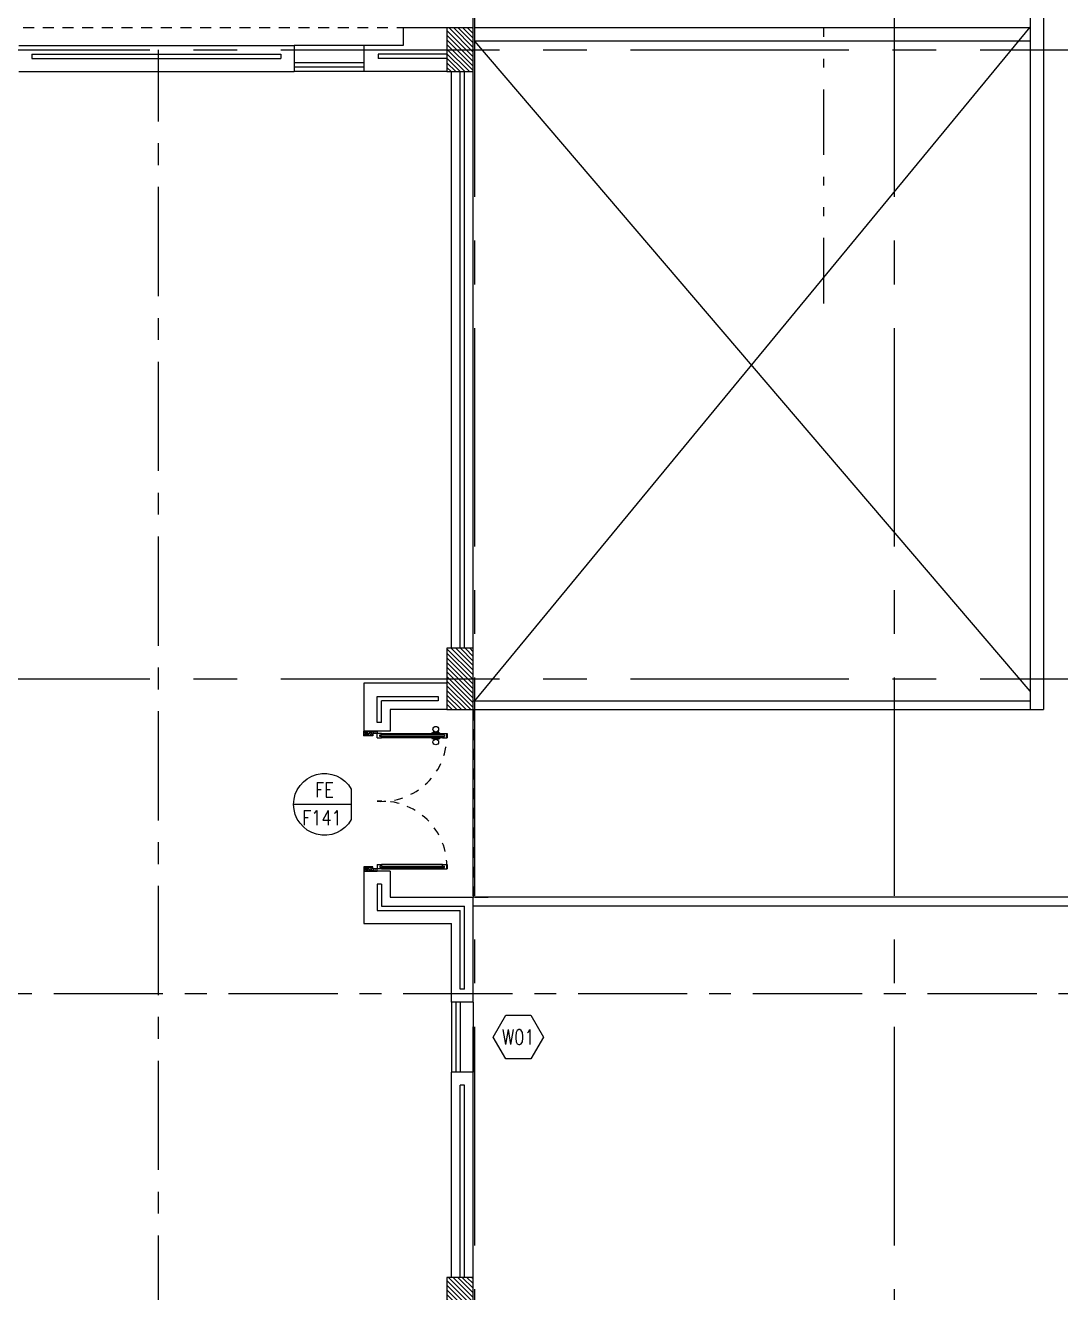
# Model space of a CAD drawing. Extents: x 88808.2 to 88899.2, y 39921.6 to 40001.1.
# Drawn here: x 88846.01 to 88857.85, y 39973.07 to 39987.58 of the extents above; entities that cross this region are included whole.
import ezdxf
from ezdxf.enums import TextEntityAlignment as Align

# ---------------------------------------------------------------- set-up
doc = ezdxf.new("R2010")
doc.units = 0
doc.header["$MEASUREMENT"] = 0
for name, pattern in [('2DASHES', [1.7, 0.75, -0.25, 0.1, -0.25, 0.1, -0.25]), ('CENTER', [2, 1.25, -0.25, 0.25, -0.25]), ('CENTERX2', [4, 2.5, -0.5, 0.5, -0.5]), ('HIDDEN', [0.375, 0.25, -0.125]), ('HIDDEN2', [0.1875, 0.125, -0.0625])]:
    doc.linetypes.add(name, pattern=pattern)
for name, color, linetype in [('AXES', 11, 'CENTERX2'), ('AXES1', 11, 'CENTER'), ('COL', 2, 'CONTINUOUS'), ('DOOR', 7, 'CONTINUOUS'), ('DOOR-CR', 4, 'CONTINUOUS'), ('DOOR-NO', 3, 'CONTINUOUS'), ('HAT', 8, 'CONTINUOUS'), ('HIDDEN', 9, 'HIDDEN2'), ('IND-ES-L', 6, '2DASHES'), ('INSUL', 4, 'CONTINUOUS'), ('ROOF', 7, 'CONTINUOUS'), ('SHAFT', 4, 'CONTINUOUS'), ('WALL', 2, 'CONTINUOUS'), ('WIN', 3, 'CONTINUOUS'), ('WIN-BOX', 3, 'CONTINUOUS'), ('WIN-NO', 5, 'CONTINUOUS')]:
    doc.layers.add(name, color=color, linetype=linetype)
doc.styles.add('ROMANS', font='ROMANS.shx', dxfattribs={"width": 0.6})

# ---------------------------------------------------------------- blocks, each defined once
blk = doc.blocks.new('WW1')
at = {"layer": 'WIN-BOX'}
blk.add_lwpolyline([(144, -250), (289, 0), (144, 250), (-144, 250), (-289, 0), (-144, -250)], close=True, dxfattribs=at)
at = {"layer": 'WIN-NO', "style": 'ROMANS', "width": 0.8}
blk.add_attdef('W00', text='', height=170, dxfattribs=at).set_placement((0, 0), align=Align.MIDDLE)
blk = doc.blocks.new('A$C1DFA4FE8')
at = {"layer": 'DOOR', "color": 0, "linetype": 'ByBlock'}
for p, q in [((0, 1631), (0, 1581)), ((0, 1581), (0, 1631)), ((50, 1631), (0, 1631)), ((30, 1614), (30, 1598)), ((50, 1614), (30, 1614)), ((50, 1598), (30, 1598)), ((50, 1631), (50, 1614)), ((50, 1598), (50, 1581)), ((750, 1614), (750, 1631)), ((750, 1631), (800, 1631)), ((770, 1614), (750, 1614)), ((750, 1581), (750, 1598)), ((750, 1598), (770, 1598)), ((770, 1598), (770, 1614)), ((950, 1656), (800, 1656)), ((800, 1656), (800, 1631)), ((800, 1581), (800, 1631)), ((800, 1631), (850, 1631)), ((850, 1631), (850, 1606)), ((850, 1606), (950, 1606)), ((950, 1606), (950, 1656)), ((50, 1581), (0, 1581)), ((800, 1581), (750, 1581)), ((95, 138), (95, 147)), ((95, 147), (160, 147)), ((160, 138), (160, 147)), ((0, 81), (0, 131)), ((0, 131), (0, 81)), ((50, 131), (0, 131)), ((50, 81), (0, 81)), ((30, 98), (30, 114)), ((50, 114), (30, 114)), ((50, 98), (30, 98)), ((50, 114), (50, 131)), ((50, 81), (50, 98)), ((83, 131), (83, 138)), ((173, 138), (83, 138)), ((83, 81), (83, 74)), ((173, 74), (83, 74)), ((95, 138), (160, 138)), ((95, 74), (95, 65)), ((95, 74), (160, 74)), ((95, 65), (160, 65)), ((160, 74), (160, 65)), ((173, 131), (173, 138)), ((173, 81), (173, 74)), ((750, 131), (750, 114)), ((800, 131), (750, 131)), ((750, 114), (770, 114)), ((750, 98), (750, 81)), ((770, 98), (750, 98)), ((750, 81), (800, 81)), ((770, 114), (770, 98)), ((800, 131), (800, 81)), ((800, 56), (800, 81)), ((800, 81), (850, 81)), ((950, 56), (800, 56)), ((850, 106), (950, 106)), ((850, 81), (850, 106)), ((950, 106), (950, 56))]:
    blk.add_line(p, q, dxfattribs=at)
at = {"layer": 'DOOR', "linetype": 'ByBlock'}
for p, q in [((750, 1631), (50, 1631)), ((750, 1614), (50, 1614)), ((750, 1598), (50, 1598)), ((50, 1581), (750, 1581)), ((50, 131), (750, 131)), ((750, 114), (50, 114)), ((750, 98), (50, 98)), ((750, 81), (50, 81))]:
    blk.add_line(p, q, dxfattribs=at)
at = {"layer": 'DOOR', "color": 9, "linetype": 'ByBlock'}
for p, q in [((950, 1606), (837, 1656)), ((950, 1606), (850, 1619)), ((950, 1606), (910, 1656)), ((950, 106), (837, 56)), ((950, 106), (850, 93)), ((950, 106), (910, 56))]:
    blk.add_line(p, q, dxfattribs=at)
at = {"layer": 'DOOR', "color": 0, "linetype": 'ByBlock'}
for centre in [(128, 179), (128, 32)]:
    blk.add_circle(centre, 32.4, dxfattribs=at)
at = {"layer": 'DOOR', "linetype": 'HIDDEN', "ltscale": 0.5}
for centre, start, end in [((752, 1606), 178.0938, 273.7249), ((752, 106), 86.2751, 181.9062)]:
    blk.add_arc(centre, 752, start, end, dxfattribs=at)
at = {"layer": 'DOOR', "color": 9, "linetype": 'ByBlock'}
for centre, radius, start, end in [((950, 1606), 154, 161.1053, 166.2858), ((950, 1606), 134, 158.1598, 169.28), ((950, 1606), 114, 154.0838, 167.3774), ((950, 1606), 94.4, 148.0182, 180), ((950, 1606), 74.4, 137.7764, 180), ((950, 1606), 54.4, 113.2074, 180), ((950, 1606), 34.4, 90, 180), ((950, 1606), 14.4, 90, 180), ((950, 106), 154, 193.7142, 198.8947), ((950, 106), 134, 190.72, 201.8402), ((950, 106), 114, 192.6226, 205.9162), ((950, 106), 94.4, 180, 211.9818), ((950, 106), 74.4, 180, 222.2236), ((950, 106), 54.4, 180, 246.7926), ((950, 106), 34.4, 180, 270), ((950, 106), 14.4, 180, 270)]:
    blk.add_arc(centre, radius, start, end, dxfattribs=at)
blk = doc.blocks.new('DD1')
at = {"layer": 'DOOR-CR'}
blk.add_line((-308, 0), (353, 0), dxfattribs=at)
blk.add_lwpolyline([(-308, -173, 3.820224), (-308, 173)], format="xyb", close=True, dxfattribs=at)
at = {"layer": 'DOOR-NO', "style": 'ROMANS', "width": 0.8}
for tag, p in [('G', (0, 142)), ('000', (0, -141))]:
    blk.add_attdef(tag, text='', height=204, dxfattribs=at).set_placement(p, align=Align.MIDDLE)
blk = doc.blocks.new('C11')
at = {"layer": 'HAT'}
h = blk.add_hatch(dxfattribs=at)
h.set_pattern_fill('ANSI31', color=256, scale=300, style=0)
h.set_pattern_definition([(45, (-248556.182, -75061.005), (-26.5165043, 26.5165043), [])])
h.paths.add_polyline_path([(300, 700), (0, 700), (0, 350), (300, 350)])
h.paths.add_polyline_path([(300, 350), (0, 350), (0, 0), (300, 0)])
at = {"layer": 'COL'}
blk.add_lwpolyline([(300, 700), (300, 0), (0, 0), (0, 700)], close=True, dxfattribs=at)
blk = doc.blocks.new('C-300')
at = {"layer": 'HAT', "linetype": 'ByBlock', "ltscale": 0.3}
h = blk.add_hatch(dxfattribs=at)
h.set_pattern_fill('ANSI31', color=8, scale=300, style=0)
h.set_pattern_definition([(45, (-258496.182, -82361.005), (-26.5165043, 26.5165043), [])])
h.paths.add_polyline_path([(300, 500), (0, 500), (0, 250), (300, 250)])
h.paths.add_polyline_path([(300, 250), (0, 250), (0, 0), (300, 0)])
at = {"layer": 'COL'}
blk.add_lwpolyline([(0, 500), (300, 500), (300, 0), (0, 0)], close=True, dxfattribs=at)

msp = doc.modelspace()

# ---------------------------------------------------------------- hatches: boundary and pattern name
at = {"layer": 'HAT'}
h = msp.add_hatch(dxfattribs=at)
h.set_pattern_fill('ANSI31', color=256, scale=0.3, style=0)
h.set_pattern_definition([(135, (89099.68644, 39904.688557), (0.0265165043, 0.0265165043), [])])
h.paths.add_polyline_path([(88850.8303, 39980.4496), (88851.1303, 39980.4496), (88851.1303, 39980.0996), (88850.8303, 39980.0996)])
h.paths.add_polyline_path([(88850.8303, 39980.0996), (88851.1303, 39980.0996), (88851.1303, 39979.7496), (88850.8303, 39979.7496)])

# ---------------------------------------------------------------- linework, layer by layer
at = {"layer": 'AXES'}
for p, q in [((88855.9503, 39921.6153), (88855.9503, 40000.4279)), ((88851.1303, 39921.6153), (88851.1303, 40000.0779)), ((88851.1503, 39921.6153), (88851.1503, 40000.0779)), ((88808.9303, 39987.2996), (88876.9958, 39987.2996)), ((88808.9303, 39980.0996), (88876.9703, 39980.0996))]:
    msp.add_line(p, q, dxfattribs=at)
at = {"layer": 'AXES1'}
for p, q in [((88847.5303, 39928.4796), (88847.5303, 39987.2996)), ((88822.3303, 39976.4996), (88876.9703, 39976.4996))]:
    msp.add_line(p, q, dxfattribs=at)
at = {"layer": 'COL'}
msp.add_lwpolyline([(88850.8303, 39980.4496), (88850.8303, 39979.7496), (88851.1303, 39979.7496), (88851.1303, 39980.4496)], close=True, dxfattribs=at)
at = {"layer": 'HIDDEN'}
for p, q in [((88850.8303, 39987.5496), (88819.4803, 39987.5496)), ((88851.1303, 39979.7496), (88851.1303, 39977.5996))]:
    msp.add_line(p, q, dxfattribs=at)
at = {"layer": 'IND-ES-L'}
msp.add_line((88855.1418, 39984.3971), (88855.1418, 39998.0401), dxfattribs=at)
at = {"layer": 'INSUL'}
for p, q in [((88846.0803, 39987.2496), (88848.9303, 39987.2496)), ((88846.0803, 39987.2496), (88846.0803, 39987.1996)), ((88848.9303, 39987.2496), (88848.9303, 39987.1996)), ((88850.8303, 39987.2496), (88850.0444, 39987.2496)), ((88850.0444, 39987.2496), (88850.0444, 39987.1996)), ((88846.0803, 39987.1996), (88848.9303, 39987.1996)), ((88850.8303, 39987.1996), (88850.0444, 39987.1996)), ((88850.9803, 39980.4496), (88850.9803, 39987.0496)), ((88851.0303, 39980.4496), (88851.0303, 39987.0496)), ((88850.03, 39979.8996), (88850.7303, 39979.8996)), ((88850.03, 39979.5996), (88850.03, 39979.8996)), ((88850.08, 39979.5996), (88850.08, 39979.8496)), ((88850.7303, 39979.8496), (88850.08, 39979.8496)), ((88850.7303, 39979.8996), (88850.7303, 39979.8496)), ((88850.08, 39979.5996), (88850.03, 39979.5996)), ((88850.08, 39977.7496), (88850.03, 39977.7496)), ((88850.03, 39977.7496), (88850.03, 39977.4496)), ((88850.08, 39977.7496), (88850.08, 39977.4996)), ((88850.03, 39977.4496), (88850.9803, 39977.4496)), ((88850.08, 39977.4996), (88851.0303, 39977.4996)), ((88850.9803, 39976.5496), (88850.9803, 39977.4496)), ((88851.0303, 39976.5496), (88851.0303, 39977.4996)), ((88851.0303, 39976.5496), (88850.9803, 39976.5496)), ((88850.9803, 39973.2496), (88850.9803, 39975.4496)), ((88851.0303, 39975.4496), (88850.9803, 39975.4496)), ((88851.0303, 39973.2496), (88851.0303, 39975.4496))]:
    msp.add_line(p, q, dxfattribs=at)
at = {"layer": 'ROOF'}
for p, q in [((88857.5053, 39994.4246), (88857.5053, 39979.7496)), ((88857.6553, 39994.4246), (88857.6553, 39979.7496)), ((88857.5053, 39987.5496), (88851.1503, 39987.5496)), ((88857.5053, 39987.3996), (88851.1503, 39987.3996)), ((88851.1303, 39979.8496), (88857.5053, 39979.8496)), ((88851.1303, 39979.7496), (88857.6553, 39979.7496)), ((88860.7503, 39977.5996), (88851.1303, 39977.5996)), ((88851.1503, 39977.5996), (88851.3003, 39977.5996)), ((88860.7503, 39977.4996), (88851.1303, 39977.4996))]:
    msp.add_line(p, q, dxfattribs=at)
at = {"layer": 'SHAFT'}
for p, q in [((88851.1503, 39979.8496), (88857.5053, 39987.5596)), ((88857.5053, 39979.9596), (88851.1503, 39987.3996))]:
    msp.add_line(p, q, dxfattribs=at)
at = {"layer": 'WALL'}
for p, q in [((88850.3303, 39987.5496), (88850.3303, 39987.3496)), ((88850.8303, 39987.5496), (88850.3303, 39987.5496)), ((88845.9303, 39987.3496), (88849.0803, 39987.3496)), ((88849.0803, 39987.3496), (88849.0803, 39987.0496)), ((88850.3303, 39987.3496), (88849.8803, 39987.3496)), ((88849.8803, 39987.3496), (88849.8803, 39987.0496)), ((88845.9303, 39987.0496), (88849.0803, 39987.0496)), ((88850.8303, 39987.0496), (88849.8803, 39987.0496)), ((88850.8803, 39980.4496), (88850.8803, 39987.0496)), ((88851.1303, 39980.4496), (88851.1303, 39987.0496)), ((88850.8363, 39980.0496), (88849.88, 39980.0496)), ((88849.88, 39980.0496), (88849.88, 39979.4996)), ((88850.8363, 39979.7496), (88850.18, 39979.7496)), ((88850.18, 39979.7496), (88850.18, 39979.4996)), ((88850.18, 39979.4996), (88849.88, 39979.4996)), ((88850.18, 39977.8996), (88849.88, 39977.8996)), ((88849.88, 39977.8996), (88849.88, 39977.2996)), ((88850.18, 39977.8996), (88850.18, 39977.5996)), ((88850.18, 39977.5996), (88851.1303, 39977.5996)), ((88851.1303, 39976.3996), (88851.1303, 39977.5996)), ((88849.88, 39977.2996), (88850.8803, 39977.2996)), ((88850.8803, 39976.3996), (88850.8803, 39977.2996)), ((88851.1303, 39976.3996), (88850.8803, 39976.3996)), ((88850.8803, 39973.2496), (88850.8803, 39975.5996)), ((88851.1303, 39975.5996), (88850.8803, 39975.5996)), ((88851.1303, 39973.2496), (88851.1303, 39975.5996))]:
    msp.add_line(p, q, dxfattribs=at)
at = {"layer": 'WIN'}
for p, q in [((88849.8803, 39987.3496), (88849.0803, 39987.3496)), ((88849.8803, 39987.1496), (88849.0803, 39987.1496)), ((88849.8803, 39987.0996), (88849.0803, 39987.0996)), ((88849.8803, 39987.0496), (88849.0803, 39987.0496)), ((88850.8803, 39976.3996), (88850.8803, 39975.5996)), ((88850.9303, 39976.3996), (88850.9303, 39975.5996)), ((88850.9803, 39976.3996), (88850.9803, 39975.5996)), ((88851.1303, 39976.3996), (88851.1303, 39975.5996))]:
    msp.add_line(p, q, dxfattribs=at)

# ---------------------------------------------------------------- block references
at = {"layer": 'COL', "color": 6, "linetype": 'ByBlock', "ltscale": 0.3, "xscale": -0.001, "yscale": 0.001, "zscale": 0.001}
msp.add_blockref('C-300', (88851.1303, 39987.0496), dxfattribs=at)
msp.add_blockref('C-300', (88851.1303, 39987.0496), dxfattribs=at)
at = {"layer": 'COL', "linetype": 'ByBlock', "xscale": -0.001, "yscale": 0.001, "zscale": 0.001}
msp.add_blockref('C11', (88851.1303, 39972.5496), dxfattribs=at)
at = {"layer": 'DOOR', "color": 0, "linetype": 'ByBlock', "xscale": 0.001, "yscale": 0.001, "zscale": 0.001, "rotation": 180}
msp.add_blockref('A$C1DFA4FE8', (88850.8307, 39979.5555), dxfattribs=at)
at = {"layer": 'DOOR-NO'}
ref = msp.add_blockref('DD1', (88849.4277, 39978.6632), dxfattribs=dict(at, xscale=-0.001, yscale=0.001, zscale=0.001))
ref.add_attrib('G', 'FE', dxfattribs={"height": 0.17, "style": 'ROMANS', "width": 0.8}).set_placement((88849.4277, 39978.8298), align=Align.MIDDLE)
ref.add_attrib('000', 'F141', dxfattribs={"height": 0.17, "style": 'ROMANS', "width": 0.8}).set_placement((88849.3992, 39978.5095), align=Align.MIDDLE)
at = {"layer": 'WIN-NO'}
ref = msp.add_blockref('WW1', (88851.6461, 39975.9996), dxfattribs=dict(at, xscale=-0.001, yscale=0.001, zscale=0.001))
ref.add_attrib('W00', 'W01', dxfattribs={"height": 0.17, "style": 'ROMANS', "width": 0.8}).set_placement((88851.6461, 39975.9996), align=Align.MIDDLE)

doc.saveas('drawing.dxf')
